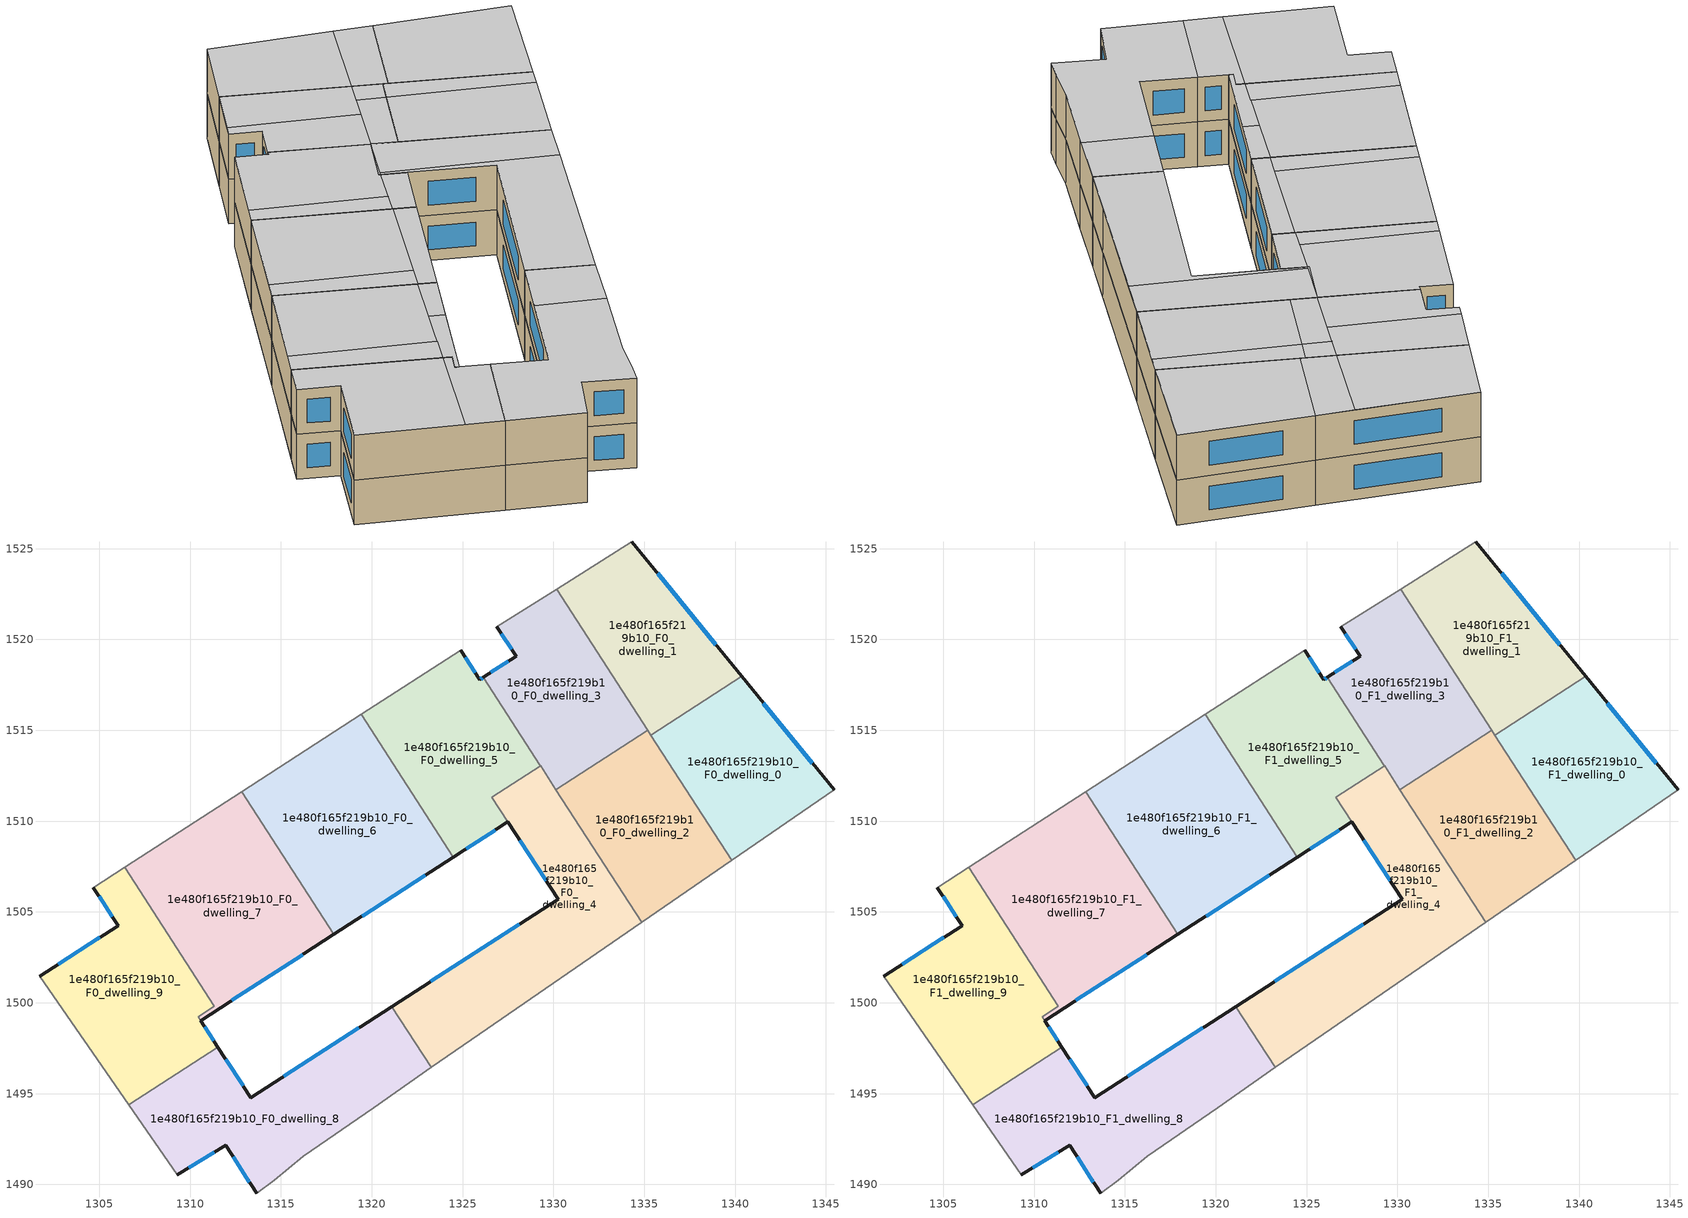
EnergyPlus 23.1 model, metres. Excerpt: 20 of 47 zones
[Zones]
1e480f165f219b10_F0_dwelling_0
 floor ground (EU_floor_Construction): 1340.37,1517.97 1345.45,1511.74 1339.82,1507.85 1335.37,1514.74 z0
 wall outside (EU_wall_Construction): 1345.45,1511.74 1340.37,1517.97 z0:3
 wall to 1e480f165f219b10_F0_dwelling_1 (EU_wall_Construction): 1340.37,1517.97 1335.37,1514.74 z0:3
 wall adiabatic (EU_wall_Construction): 1339.82,1507.85 1345.45,1511.74 z0:3
 wall to 1e480f165f219b10_F0_dwelling_2 (EU_wall_Construction): 1335.37,1514.74 1339.82,1507.85 z0:3
 window (EU_Window_Construction): 1344.25,1513.2 1341.56,1516.5 z0.7:2.3
1e480f165f219b10_F0_dwelling_1
 floor ground (EU_floor_Construction): 1334.32,1525.39 1340.37,1517.97 1335.37,1514.74 1330.18,1522.77 z0
 wall outside (EU_wall_Construction): 1340.37,1517.97 1334.32,1525.39 z0:3
 wall adiabatic (EU_wall_Construction): 1334.32,1525.39 1330.18,1522.77 z0:3
 wall to 1e480f165f219b10_F0_dwelling_3 (EU_wall_Construction): 1330.18,1522.77 1335.2,1515 z0:3
 wall to 1e480f165f219b10_F0_dwelling_2 (EU_wall_Construction): 1335.2,1515 1335.37,1514.73 z0:3
 window (EU_Window_Construction): 1338.95,1519.71 1335.74,1523.65 z0.7:2.3
1e480f165f219b10_F0_dwelling_2
 floor ground (EU_floor_Construction): 1335.2,1515 1339.82,1507.85 1334.85,1504.43 1330.14,1511.73 z0
 wall to 1e480f165f219b10_F0_dwelling_3 (EU_wall_Construction): 1335.2,1515 1330.14,1511.73 z0:3
 wall adiabatic (EU_wall_Construction): 1334.85,1504.43 1339.82,1507.85 z0:3
 wall to 1e480f165f219b10_F0_dwelling_4 (EU_wall_Construction): 1330.14,1511.73 1334.85,1504.43 z0:3
1e480f165f219b10_F0_dwelling_3
 floor ground (EU_floor_Construction): 1330.18,1522.77 1335.2,1515 1330.14,1511.73 1326.14,1517.92 1327.94,1519.09 1326.89,1520.69 z0
 wall outside (EU_wall_Construction): 1326.89,1520.69 1327.94,1519.09 1326.14,1517.92 z0:3
 wall adiabatic (EU_wall_Construction): 1330.18,1522.77 1326.89,1520.69 z0:3
 wall to 1e480f165f219b10_F0_dwelling_5 (EU_wall_Construction): 1326.14,1517.92 1329.29,1513.04 z0:3
 wall to 1e480f165f219b10_F0_dwelling_4 (EU_wall_Construction): 1329.29,1513.04 1330.14,1511.73 z0:3
 window (EU_Window_Construction): 1327.52,1518.81 1326.56,1518.19 / 1327.14,1520.32 1327.7,1519.46 z0.7:2.3
1e480f165f219b10_F0_dwelling_4
 floor ground (EU_floor_Construction): 1329.29,1513.04 1334.85,1504.43 1325.91,1498.27 1323.28,1496.44 1321.11,1499.8 1330.26,1505.71 1326.61,1511.31 z0
 wall outside (EU_wall_Construction): 1327.5,1509.96 1330.26,1505.71 1321.11,1499.8 z0:3
 wall adiabatic (EU_wall_Construction): 1323.28,1496.44 1325.91,1498.27 1334.85,1504.43 z0:3
 wall to 1e480f165f219b10_F0_dwelling_8 (EU_wall_Construction): 1321.11,1499.8 1323.28,1496.44 z0:3
 wall to 1e480f165f219b10_F0_dwelling_5 (EU_wall_Construction): 1329.29,1513.04 1326.61,1511.31 1327.5,1509.96 z0:3
 window (EU_Window_Construction): 1328.11,1504.32 1323.26,1501.19 / 1328.15,1508.96 1329.61,1506.71 z0.7:2.3
1e480f165f219b10_F0_dwelling_5
 floor ground (EU_floor_Construction): 1326.14,1517.92 1329.29,1513.04 1326.61,1511.31 1327.5,1509.96 1324.49,1508.02 1319.42,1515.87 1324.89,1519.41 1325.94,1517.79 z0
 wall outside (EU_wall_Construction): 1324.49,1508.02 1327.5,1509.96 / 1326.14,1517.92 1325.94,1517.79 1324.89,1519.41 z0:3
 wall to 1e480f165f219b10_F0_dwelling_6 (EU_wall_Construction): 1319.42,1515.87 1324.49,1508.02 z0:3
 wall adiabatic (EU_wall_Construction): 1324.89,1519.41 1319.42,1515.87 z0:3
 window (EU_Window_Construction): 1325.2,1508.47 1326.79,1509.5 / 1325.7,1518.17 1325.14,1519.03 / 1326.09,1517.89 1325.99,1517.82 z0.7:2.3
1e480f165f219b10_F0_dwelling_6
 floor ground (EU_floor_Construction): 1319.42,1515.87 1324.49,1508.02 1317.92,1503.77 1312.85,1511.63 z0
 wall outside (EU_wall_Construction): 1317.92,1503.77 1324.49,1508.02 z0:3
 wall adiabatic (EU_wall_Construction): 1319.42,1515.87 1312.85,1511.63 z0:3
 wall to 1e480f165f219b10_F0_dwelling_7 (EU_wall_Construction): 1312.85,1511.63 1317.92,1503.77 z0:3
 window (EU_Window_Construction): 1319.47,1504.77 1322.95,1507.02 z0.7:2.3
1e480f165f219b10_F0_dwelling_7
 floor ground (EU_floor_Construction): 1312.85,1511.63 1317.92,1503.77 1310.58,1499.03 1310.44,1499.24 1311.33,1499.82 1306.4,1507.46 z0
 wall outside (EU_wall_Construction): 1310.58,1499.03 1317.92,1503.77 z0:3
 wall adiabatic (EU_wall_Construction): 1312.85,1511.63 1306.4,1507.46 z0:3
 wall to 1e480f165f219b10_F0_dwelling_9 (EU_wall_Construction): 1306.95,1506.61 1311.33,1499.82 1310.44,1499.24 / 1310.44,1499.23 1310.58,1499.03 / 1306.4,1507.46 1306.94,1506.61 z0:3
 window (EU_Window_Construction): 1312.3,1500.14 1316.2,1502.66 z0.7:2.3
1e480f165f219b10_F0_dwelling_8
 floor ground (EU_floor_Construction): 1321.11,1499.8 1323.28,1496.44 1320.1,1494.23 1316.22,1491.56 1314.65,1490.24 1313.66,1489.51 1311.97,1492.15 1309.28,1490.54 1306.62,1494.39 1311.53,1497.56 1313.34,1494.78 z0
 wall outside (EU_wall_Construction): 1309.28,1490.54 1311.97,1492.15 1313.66,1489.51 / 1321.11,1499.8 1313.34,1494.78 1311.53,1497.56 z0:3
 wall adiabatic (EU_wall_Construction): 1313.66,1489.51 1314.65,1490.24 1316.22,1491.56 1320.1,1494.23 1323.28,1496.44 / 1306.62,1494.39 1309.28,1490.54 z0:3
 wall to 1e480f165f219b10_F0_dwelling_9 (EU_wall_Construction): 1311.53,1497.56 1306.62,1494.39 z0:3
 window (EU_Window_Construction): 1312.37,1491.53 1313.27,1490.13 / 1309.91,1490.92 1311.34,1491.77 / 1312.92,1495.43 1311.96,1496.9 / 1319.29,1498.62 1315.17,1495.96 z0.7:2.3
1e480f165f219b10_F0_dwelling_9
 floor ground (EU_floor_Construction): 1306.94,1506.61 1311.33,1499.82 1310.44,1499.23 1310.58,1499.02 1311.53,1497.56 1306.62,1494.39 1301.74,1501.46 1306.04,1504.25 1304.67,1506.34 1306.4,1507.46 z0
 wall outside (EU_wall_Construction): 1304.67,1506.34 1306.04,1504.25 1301.74,1501.46 / 1311.53,1497.56 1310.58,1499.02 z0:3
 wall adiabatic (EU_wall_Construction): 1301.74,1501.46 1306.62,1494.39 / 1306.4,1507.46 1304.67,1506.34 z0:3
 window (EU_Window_Construction): 1305.03,1503.6 1302.75,1502.12 / 1304.99,1505.85 1305.72,1504.75 / 1311.31,1497.9 1310.8,1498.68 z0.7:2.3
1e480f165f219b10_F1_dwelling_0
 floor to 1e480f165f219b10_F0_dwelling_0 (EU_floor_Construction): 1340.37,1517.97 1345.45,1511.74 1339.82,1507.85 1335.37,1514.74 z3
 wall outside (EU_wall_Construction): 1345.45,1511.74 1340.37,1517.97 z3:6
 wall to 1e480f165f219b10_F1_dwelling_1 (EU_wall_Construction): 1340.37,1517.97 1335.37,1514.74 z3:6
 wall adiabatic (EU_wall_Construction): 1339.82,1507.85 1345.45,1511.74 z3:6
 wall to 1e480f165f219b10_F1_dwelling_2 (EU_wall_Construction): 1335.37,1514.74 1339.82,1507.85 z3:6
 window (EU_Window_Construction): 1344.25,1513.2 1341.56,1516.5 z3.7:5.3
 ceiling adiabatic (EU_roof_Construction): 1345.45,1511.74 1340.37,1517.97 1335.37,1514.74 1339.82,1507.85 z6
1e480f165f219b10_F1_dwelling_1
 floor to 1e480f165f219b10_F0_dwelling_1 (EU_floor_Construction): 1334.32,1525.39 1340.37,1517.97 1335.37,1514.74 1330.18,1522.77 z3
 wall outside (EU_wall_Construction): 1340.37,1517.97 1334.32,1525.39 z3:6
 wall adiabatic (EU_wall_Construction): 1334.32,1525.39 1330.18,1522.77 z3:6
 wall to 1e480f165f219b10_F1_dwelling_3 (EU_wall_Construction): 1330.18,1522.77 1335.2,1515 z3:6
 wall to 1e480f165f219b10_F1_dwelling_2 (EU_wall_Construction): 1335.2,1515 1335.37,1514.73 z3:6
 window (EU_Window_Construction): 1338.95,1519.71 1335.74,1523.65 z3.7:5.3
 ceiling adiabatic (EU_roof_Construction): 1338.91,1519.76 1334.32,1525.39 1330.18,1522.77 1334.24,1516.49 z6; 1340.37,1517.97 1338.91,1519.76 1334.24,1516.49 1335.37,1514.74 z6
1e480f165f219b10_F1_dwelling_2
 floor to 1e480f165f219b10_F0_dwelling_2 (EU_floor_Construction): 1335.2,1515 1339.82,1507.85 1334.85,1504.43 1330.14,1511.73 z3
 wall to 1e480f165f219b10_F1_dwelling_3 (EU_wall_Construction): 1335.2,1515 1330.14,1511.73 z3:6
 wall adiabatic (EU_wall_Construction): 1334.85,1504.43 1339.82,1507.85 z3:6
 wall to 1e480f165f219b10_F1_dwelling_4 (EU_wall_Construction): 1330.14,1511.73 1334.85,1504.43 z3:6
 ceiling to 1e480f165f219b10_F2_dwelling_2 (EU_floor_Construction): 1338.92,1507.24 1334.02,1514.24 1330.14,1511.73 1334.85,1504.43 z6
 ceiling adiabatic (EU_roof_Construction): 1338.92,1507.24 1334.02,1514.24 1330.14,1511.73 1334.85,1504.43 z6; 1339.82,1507.85 1335.2,1515 1334.02,1514.24 1338.92,1507.24 z6
1e480f165f219b10_F1_dwelling_3
 floor to 1e480f165f219b10_F0_dwelling_3 (EU_floor_Construction): 1330.18,1522.77 1335.2,1515 1330.14,1511.73 1326.14,1517.92 1327.94,1519.09 1326.89,1520.69 z3
 wall outside (EU_wall_Construction): 1326.89,1520.69 1327.94,1519.09 1326.14,1517.92 z3:6
 wall adiabatic (EU_wall_Construction): 1330.18,1522.77 1326.89,1520.69 z3:6
 wall to 1e480f165f219b10_F1_dwelling_5 (EU_wall_Construction): 1326.14,1517.92 1329.29,1513.04 z3:6
 wall to 1e480f165f219b10_F1_dwelling_4 (EU_wall_Construction): 1329.29,1513.04 1330.14,1511.73 z3:6
 window (EU_Window_Construction): 1327.52,1518.81 1326.56,1518.19 / 1327.14,1520.32 1327.7,1519.46 z3.7:5.3
 ceiling to 1e480f165f219b10_F2_dwelling_7 (EU_floor_Construction): 1331.84,1514.81 1327.47,1521.06 1326.89,1520.69 1327.94,1519.09 1326.14,1517.92 1329.3,1513.03 z6
 ceiling to 1e480f165f219b10_F2_dwelling_8 (EU_floor_Construction): 1334.24,1516.49 1330.18,1522.77 1327.47,1521.06 1331.84,1514.81 z6
 ceiling to 1e480f165f219b10_F2_dwelling_2 (EU_floor_Construction): 1334.02,1514.24 1333.04,1515.65 1329.3,1513.03 1330.14,1511.73 z6
 ceiling to 1e480f165f219b10_F2_dwelling_3 (EU_floor_Construction): 1335.2,1515 1334.24,1516.49 1333.04,1515.65 1334.02,1514.24 z6
1e480f165f219b10_F1_dwelling_4
 floor to 1e480f165f219b10_F0_dwelling_4 (EU_floor_Construction): 1329.29,1513.04 1334.85,1504.43 1325.91,1498.27 1323.28,1496.44 1321.11,1499.8 1330.26,1505.71 1326.61,1511.31 z3
 wall outside (EU_wall_Construction): 1327.5,1509.96 1330.26,1505.71 1321.11,1499.8 z3:6
 wall adiabatic (EU_wall_Construction): 1323.28,1496.44 1325.91,1498.27 1334.85,1504.43 z3:6
 wall to 1e480f165f219b10_F1_dwelling_8 (EU_wall_Construction): 1321.11,1499.8 1323.28,1496.44 z3:6
 wall to 1e480f165f219b10_F1_dwelling_5 (EU_wall_Construction): 1329.29,1513.04 1326.61,1511.31 1327.5,1509.96 z3:6
 window (EU_Window_Construction): 1328.11,1504.32 1323.26,1501.19 / 1328.15,1508.96 1329.61,1506.71 z3.7:5.3
 ceiling to 1e480f165f219b10_F2_dwelling_1 (EU_floor_Construction): 1332.67,1502.93 1326.82,1511.3 1326.69,1511.21 1330.26,1505.71 1321.11,1499.8 1323.28,1496.44 1325.91,1498.27 z6
 ceiling to 1e480f165f219b10_F2_dwelling_2 (EU_floor_Construction): 1334.85,1504.43 1329.3,1513.03 1326.82,1511.3 1332.67,1502.93 z6
 ceiling adiabatic (EU_roof_Construction): 1329.3,1513.03 1326.61,1511.31 1326.69,1511.21 z6
1e480f165f219b10_F1_dwelling_5
 floor to 1e480f165f219b10_F0_dwelling_5 (EU_floor_Construction): 1326.14,1517.92 1329.29,1513.04 1326.61,1511.31 1327.5,1509.96 1324.49,1508.02 1319.42,1515.87 1324.89,1519.41 1325.94,1517.79 z3
 wall outside (EU_wall_Construction): 1324.49,1508.02 1327.5,1509.96 / 1326.14,1517.92 1325.94,1517.79 1324.89,1519.41 z3:6
 wall to 1e480f165f219b10_F1_dwelling_6 (EU_wall_Construction): 1319.42,1515.87 1324.49,1508.02 z3:6
 wall adiabatic (EU_wall_Construction): 1324.89,1519.41 1319.42,1515.87 z3:6
 window (EU_Window_Construction): 1325.2,1508.47 1326.79,1509.5 / 1325.7,1518.17 1325.14,1519.03 / 1326.09,1517.89 1325.99,1517.82 z3.7:5.3
 ceiling to 1e480f165f219b10_F2_dwelling_1 (EU_floor_Construction): 1327.5,1509.96 1326.69,1511.21 1323.76,1509.16 1324.49,1508.02 z6
 ceiling to 1e480f165f219b10_F2_dwelling_7 (EU_floor_Construction): 1326.69,1511.21 1326.61,1511.31 1329.29,1513.04 1326.14,1517.92 1325.94,1517.79 1324.89,1519.41 1320.27,1516.42 1324.82,1509.9 z6
 ceiling to 1e480f165f219b10_F2_dwelling_6 (EU_floor_Construction): 1324.82,1509.9 1320.27,1516.42 1319.42,1515.87 1323.76,1509.16 z6
1e480f165f219b10_F1_dwelling_6
 floor to 1e480f165f219b10_F0_dwelling_6 (EU_floor_Construction): 1319.42,1515.87 1324.49,1508.02 1317.92,1503.77 1312.85,1511.63 z3
 wall outside (EU_wall_Construction): 1317.92,1503.77 1324.49,1508.02 z3:6
 wall adiabatic (EU_wall_Construction): 1319.42,1515.87 1312.85,1511.63 z3:6
 wall to 1e480f165f219b10_F1_dwelling_7 (EU_wall_Construction): 1312.85,1511.63 1317.92,1503.77 z3:6
 window (EU_Window_Construction): 1319.47,1504.77 1322.95,1507.02 z3.7:5.3
 ceiling to 1e480f165f219b10_F2_dwelling_6 (EU_floor_Construction): 1323.76,1509.16 1319.42,1515.87 1313.81,1512.25 1318.53,1505.5 z6
 ceiling to 1e480f165f219b10_F2_dwelling_5 (EU_floor_Construction): 1318.53,1505.5 1313.81,1512.25 1312.85,1511.63 1317.34,1504.67 z6
 ceiling to 1e480f165f219b10_F2_dwelling_1 (EU_floor_Construction): 1324.49,1508.02 1323.76,1509.16 1317.34,1504.67 1317.92,1503.77 z6
1e480f165f219b10_F1_dwelling_7
 floor to 1e480f165f219b10_F0_dwelling_7 (EU_floor_Construction): 1312.85,1511.63 1317.92,1503.77 1310.58,1499.03 1310.44,1499.24 1311.33,1499.82 1306.4,1507.46 z3
 wall outside (EU_wall_Construction): 1310.58,1499.03 1317.92,1503.77 z3:6
 wall adiabatic (EU_wall_Construction): 1312.85,1511.63 1306.4,1507.46 z3:6
 wall to 1e480f165f219b10_F1_dwelling_9 (EU_wall_Construction): 1306.95,1506.61 1311.33,1499.82 1310.44,1499.24 / 1310.44,1499.23 1310.58,1499.03 / 1306.4,1507.46 1306.94,1506.61 z3:6
 window (EU_Window_Construction): 1312.3,1500.14 1316.2,1502.66 z3.7:5.3
 ceiling to 1e480f165f219b10_F2_dwelling_4 (EU_floor_Construction): 1312.45,1501.25 1307.57,1508.22 1306.4,1507.46 1311.04,1500.26 z6
 ceiling to 1e480f165f219b10_F2_dwelling_0 (EU_floor_Construction): 1315.12,1501.96 1314.58,1502.74 1311.04,1500.26 1311.33,1499.82 1310.44,1499.23 1310.58,1499.03 z6
 ceiling to 1e480f165f219b10_F2_dwelling_1 (EU_floor_Construction): 1317.92,1503.77 1317.34,1504.67 1314.58,1502.74 1315.12,1501.96 z6
 ceiling adiabatic (EU_roof_Construction): 1317.34,1504.67 1312.85,1511.63 1307.57,1508.22 1312.45,1501.25 z6
1e480f165f219b10_F1_dwelling_8
 floor to 1e480f165f219b10_F0_dwelling_8 (EU_floor_Construction): 1321.11,1499.8 1323.28,1496.44 1320.1,1494.23 1316.22,1491.56 1314.65,1490.24 1313.66,1489.51 1311.97,1492.15 1309.28,1490.54 1306.62,1494.39 1311.53,1497.56 1313.34,1494.78 z3
 wall outside (EU_wall_Construction): 1309.28,1490.54 1311.97,1492.15 1313.66,1489.51 / 1321.11,1499.8 1313.34,1494.78 1311.53,1497.56 z3:6
 wall adiabatic (EU_wall_Construction): 1313.66,1489.51 1314.65,1490.24 1316.22,1491.56 1320.1,1494.23 1323.28,1496.44 / 1306.62,1494.39 1309.28,1490.54 z3:6
 wall to 1e480f165f219b10_F1_dwelling_9 (EU_wall_Construction): 1311.53,1497.56 1306.62,1494.39 z3:6
 window (EU_Window_Construction): 1312.37,1491.53 1313.27,1490.13 / 1309.91,1490.92 1311.34,1491.77 / 1312.92,1495.43 1311.96,1496.9 / 1319.29,1498.62 1315.17,1495.96 z3.7:5.3
 ceiling to 1e480f165f219b10_F2_dwelling_0 (EU_floor_Construction): 1316.22,1491.56 1320.1,1494.23 1320.39,1494.43 1318.03,1497.8 1313.34,1494.78 1311.53,1497.56 1306.62,1494.39 1309.28,1490.54 1311.97,1492.15 1313.66,1489.51 1314.65,1490.24 z6
 ceiling to 1e480f165f219b10_F2_dwelling_1 (EU_floor_Construction): 1323.28,1496.44 1321.11,1499.8 1318.03,1497.8 1320.39,1494.43 z6
1e480f165f219b10_F1_dwelling_9
 floor to 1e480f165f219b10_F0_dwelling_9 (EU_floor_Construction): 1306.94,1506.61 1311.33,1499.82 1310.44,1499.23 1310.58,1499.02 1311.53,1497.56 1306.62,1494.39 1301.74,1501.46 1306.04,1504.25 1304.67,1506.34 1306.4,1507.46 z3
 wall outside (EU_wall_Construction): 1304.67,1506.34 1306.04,1504.25 1301.74,1501.46 / 1311.53,1497.56 1310.58,1499.02 z3:6
 wall adiabatic (EU_wall_Construction): 1301.74,1501.46 1306.62,1494.39 / 1306.4,1507.46 1304.67,1506.34 z3:6
 window (EU_Window_Construction): 1305.03,1503.6 1302.75,1502.12 / 1304.99,1505.85 1305.72,1504.75 / 1311.31,1497.9 1310.8,1498.68 z3.7:5.3
 ceiling to 1e480f165f219b10_F2_dwelling_4 (EU_floor_Construction): 1311.04,1500.26 1306.94,1506.61 1306.4,1507.46 1304.67,1506.34 1306.04,1504.25 1301.74,1501.46 1305.33,1496.27 z6
 ceiling to 1e480f165f219b10_F2_dwelling_0 (EU_floor_Construction): 1311.53,1497.56 1310.58,1499.02 1310.44,1499.23 1311.33,1499.82 1311.04,1500.26 1305.33,1496.27 1306.62,1494.39 z6
[Building]
EU S2 Campaign: North Axis=0; Terrain=City; Solar Distribution=FullExterior
[Site:Location]
Budapest.Ferenc.Liszt.Intl.AP: Latitude=47.437; Longitude=19.256; Time Zone=1; Elevation=185
[SizingPeriod:WeatherFileDays]
AnnualSizingPeriod: Begin Month=1; Begin Day of Month=1; End Month=12; End Day of Month=31; Day of Week for Start Day=Monday; Use Weather File Daylight Saving Period=No; Use Weather File Rain and Snow Indicators=No
[MATERIAL]
EU_InternalMass_Material: Roughness=MediumRough; Thickness=0.1; Conductivity=1; Density=1800; Specific Heat=900; Thermal Absorptance=0.9; Solar Absorptance=0.7; Visible Absorptance=0.7
[MATERIAL:NOMASS] Roughness=MediumRough; Thermal Absorptance=0.9; Solar Absorptance=0.7; Visible Absorptance=0.7
Name | Thermal Resistance
EU_wall_NoMass | 0.832559
EU_roof_NoMass | 1.39638
EU_floor_NoMass | 0.872794
[WINDOWMATERIAL:SIMPLEGLAZINGSYSTEM]
EU_Window_SimpleGlazing: UFactor=2.79869; Solar Heat Gain Coefficient=0.75; Visible Transmittance=0.75
[CONSTRUCTION]
EU_wall_Construction: EU_wall_NoMass
EU_roof_Construction: EU_roof_NoMass
EU_floor_Construction: EU_floor_NoMass
EU_Window_Construction: EU_Window_SimpleGlazing
EU_InternalMass_Construction: EU_InternalMass_Material
[ZONE] Type=1; Multiplier=1; Ceiling Height=autocalculate; Floor Area=autocalculate; Part of Total Floor Area=Yes
Name | Volume
1e480f165f219b10_F0_dwelling_0; 1e480f165f219b10_F1_dwelling_0 | 155.356
1e480f165f219b10_F0_dwelling_1; 1e480f165f219b10_F1_dwelling_1 | 155.348
1e480f165f219b10_F0_dwelling_2; 1e480f165f219b10_F1_dwelling_2 | 155.362
1e480f165f219b10_F0_dwelling_3; 1e480f165f219b10_F1_dwelling_3 | 155.359
1e480f165f219b10_F0_dwelling_4; 1e480f165f219b10_F1_dwelling_4 | 222.884
1e480f165f219b10_F0_dwelling_5; 1e480f165f219b10_F1_dwelling_5 | 172.733
1e480f165f219b10_F0_dwelling_6; 1e480f165f219b10_F1_dwelling_6 | 219.512
1e480f165f219b10_F0_dwelling_7; 1e480f165f219b10_F1_dwelling_7 | 216.298
1e480f165f219b10_F0_dwelling_8; 1e480f165f219b10_F1_dwelling_8 | 220.937
1e480f165f219b10_F0_dwelling_9; 1e480f165f219b10_F1_dwelling_9 | 190.421
[INTERNALMASS] Construction=EU_InternalMass_Construction
Name | Zone or ZoneList | Surface Area
1e480f165f219b10_F0_dwelling_0_EU_InternalMass | 1e480f165f219b10_F0_dwelling_0 | 51.7854
1e480f165f219b10_F0_dwelling_1_EU_InternalMass | 1e480f165f219b10_F0_dwelling_1 | 51.7827
1e480f165f219b10_F0_dwelling_2_EU_InternalMass | 1e480f165f219b10_F0_dwelling_2 | 51.7874
1e480f165f219b10_F0_dwelling_3_EU_InternalMass | 1e480f165f219b10_F0_dwelling_3 | 51.7864
1e480f165f219b10_F0_dwelling_4_EU_InternalMass | 1e480f165f219b10_F0_dwelling_4 | 74.3074
1e480f165f219b10_F0_dwelling_5_EU_InternalMass | 1e480f165f219b10_F0_dwelling_5 | 57.5782
1e480f165f219b10_F0_dwelling_6_EU_InternalMass | 1e480f165f219b10_F0_dwelling_6 | 73.1705
1e480f165f219b10_F0_dwelling_7_EU_InternalMass | 1e480f165f219b10_F0_dwelling_7 | 72.1173
1e480f165f219b10_F0_dwelling_8_EU_InternalMass | 1e480f165f219b10_F0_dwelling_8 | 73.6496
1e480f165f219b10_F0_dwelling_9_EU_InternalMass | 1e480f165f219b10_F0_dwelling_9 | 63.4799
1e480f165f219b10_F1_dwelling_0_EU_InternalMass | 1e480f165f219b10_F1_dwelling_0 | 51.7854
1e480f165f219b10_F1_dwelling_1_EU_InternalMass | 1e480f165f219b10_F1_dwelling_1 | 51.7827
1e480f165f219b10_F1_dwelling_2_EU_InternalMass | 1e480f165f219b10_F1_dwelling_2 | 51.7874
1e480f165f219b10_F1_dwelling_3_EU_InternalMass | 1e480f165f219b10_F1_dwelling_3 | 51.7864
1e480f165f219b10_F1_dwelling_4_EU_InternalMass | 1e480f165f219b10_F1_dwelling_4 | 74.3074
1e480f165f219b10_F1_dwelling_5_EU_InternalMass | 1e480f165f219b10_F1_dwelling_5 | 57.5782
1e480f165f219b10_F1_dwelling_6_EU_InternalMass | 1e480f165f219b10_F1_dwelling_6 | 73.1705
1e480f165f219b10_F1_dwelling_7_EU_InternalMass | 1e480f165f219b10_F1_dwelling_7 | 72.1173
1e480f165f219b10_F1_dwelling_8_EU_InternalMass | 1e480f165f219b10_F1_dwelling_8 | 73.6496
1e480f165f219b10_F1_dwelling_9_EU_InternalMass | 1e480f165f219b10_F1_dwelling_9 | 63.4799
[OTHEREQUIPMENT] Fuel Type=Electricity; Design Level Calculation Method=Watts/Area; Power per Zone Floor Area=1; Fraction Latent=0; Fraction Radiant=0; Fraction Lost=0; Carbon Dioxide Generation Rate=0; EndUse Subcategory=EU_Step8_InternalGains
Name | Zone or ZoneList or Space or SpaceList | Schedule
EU_Step8_InternalGain_1e480f165f219b10_F0_dwelling_0_f000 | 1e480f165f219b10_F0_dwelling_0 | EU_Step8_GainSchedule_1e480f165f219b10_F0_dwelling_0_f000
EU_Step8_InternalGain_1e480f165f219b10_F0_dwelling_1_f000 | 1e480f165f219b10_F0_dwelling_1 | EU_Step8_GainSchedule_1e480f165f219b10_F0_dwelling_1_f000
EU_Step8_InternalGain_1e480f165f219b10_F0_dwelling_2_f000 | 1e480f165f219b10_F0_dwelling_2 | EU_Step8_GainSchedule_1e480f165f219b10_F0_dwelling_2_f000
EU_Step8_InternalGain_1e480f165f219b10_F0_dwelling_3_f000 | 1e480f165f219b10_F0_dwelling_3 | EU_Step8_GainSchedule_1e480f165f219b10_F0_dwelling_3_f000
EU_Step8_InternalGain_1e480f165f219b10_F0_dwelling_4_f000 | 1e480f165f219b10_F0_dwelling_4 | EU_Step8_GainSchedule_1e480f165f219b10_F0_dwelling_4_f000
EU_Step8_InternalGain_1e480f165f219b10_F0_dwelling_5_f000 | 1e480f165f219b10_F0_dwelling_5 | EU_Step8_GainSchedule_1e480f165f219b10_F0_dwelling_5_f000
EU_Step8_InternalGain_1e480f165f219b10_F0_dwelling_6_f000 | 1e480f165f219b10_F0_dwelling_6 | EU_Step8_GainSchedule_1e480f165f219b10_F0_dwelling_6_f000
EU_Step8_InternalGain_1e480f165f219b10_F0_dwelling_7_f000 | 1e480f165f219b10_F0_dwelling_7 | EU_Step8_GainSchedule_1e480f165f219b10_F0_dwelling_7_f000
EU_Step8_InternalGain_1e480f165f219b10_F0_dwelling_8_f000 | 1e480f165f219b10_F0_dwelling_8 | EU_Step8_GainSchedule_1e480f165f219b10_F0_dwelling_8_f000
EU_Step8_InternalGain_1e480f165f219b10_F0_dwelling_9_f000 | 1e480f165f219b10_F0_dwelling_9 | EU_Step8_GainSchedule_1e480f165f219b10_F0_dwelling_9_f000
EU_Step8_InternalGain_1e480f165f219b10_F1_dwelling_0_f000 | 1e480f165f219b10_F1_dwelling_0 | EU_Step8_GainSchedule_1e480f165f219b10_F1_dwelling_0_f000
EU_Step8_InternalGain_1e480f165f219b10_F1_dwelling_1_f000 | 1e480f165f219b10_F1_dwelling_1 | EU_Step8_GainSchedule_1e480f165f219b10_F1_dwelling_1_f000
EU_Step8_InternalGain_1e480f165f219b10_F1_dwelling_2_f000 | 1e480f165f219b10_F1_dwelling_2 | EU_Step8_GainSchedule_1e480f165f219b10_F1_dwelling_2_f000
EU_Step8_InternalGain_1e480f165f219b10_F1_dwelling_3_f000 | 1e480f165f219b10_F1_dwelling_3 | EU_Step8_GainSchedule_1e480f165f219b10_F1_dwelling_3_f000
EU_Step8_InternalGain_1e480f165f219b10_F1_dwelling_4_f000 | 1e480f165f219b10_F1_dwelling_4 | EU_Step8_GainSchedule_1e480f165f219b10_F1_dwelling_4_f000
EU_Step8_InternalGain_1e480f165f219b10_F1_dwelling_5_f000 | 1e480f165f219b10_F1_dwelling_5 | EU_Step8_GainSchedule_1e480f165f219b10_F1_dwelling_5_f000
EU_Step8_InternalGain_1e480f165f219b10_F1_dwelling_6_f000 | 1e480f165f219b10_F1_dwelling_6 | EU_Step8_GainSchedule_1e480f165f219b10_F1_dwelling_6_f000
EU_Step8_InternalGain_1e480f165f219b10_F1_dwelling_7_f000 | 1e480f165f219b10_F1_dwelling_7 | EU_Step8_GainSchedule_1e480f165f219b10_F1_dwelling_7_f000
EU_Step8_InternalGain_1e480f165f219b10_F1_dwelling_8_f000 | 1e480f165f219b10_F1_dwelling_8 | EU_Step8_GainSchedule_1e480f165f219b10_F1_dwelling_8_f000
EU_Step8_InternalGain_1e480f165f219b10_F1_dwelling_9_f000 | 1e480f165f219b10_F1_dwelling_9 | EU_Step8_GainSchedule_1e480f165f219b10_F1_dwelling_9_f000
[ZONEVENTILATION:DESIGNFLOWRATE] Schedule=EU_AlwaysOn; Design Flow Rate Calculation Method=AirChanges/Hour; Air Changes per Hour=0.475469; Ventilation Type=Natural; Fan Pressure Rise=0; Fan Total Efficiency=1; Constant Term Coefficient=1; Temperature Term Coefficient=0; Velocity Term Coefficient=0; Velocity Squared Term Coefficient=0; Minimum Indoor Temperature=-100; Maximum Indoor Temperature=100; Delta Temperature=-100; Minimum Outdoor Temperature=-100; Maximum Outdoor Temperature=100; Maximum Wind Speed=40
Name | Zone or ZoneList or Space or SpaceList
EU_ConstantAir_1e480f165f219b10_F0_dwelling_0 | 1e480f165f219b10_F0_dwelling_0
EU_ConstantAir_1e480f165f219b10_F0_dwelling_1 | 1e480f165f219b10_F0_dwelling_1
EU_ConstantAir_1e480f165f219b10_F0_dwelling_2 | 1e480f165f219b10_F0_dwelling_2
EU_ConstantAir_1e480f165f219b10_F0_dwelling_3 | 1e480f165f219b10_F0_dwelling_3
EU_ConstantAir_1e480f165f219b10_F0_dwelling_4 | 1e480f165f219b10_F0_dwelling_4
EU_ConstantAir_1e480f165f219b10_F0_dwelling_5 | 1e480f165f219b10_F0_dwelling_5
EU_ConstantAir_1e480f165f219b10_F0_dwelling_6 | 1e480f165f219b10_F0_dwelling_6
EU_ConstantAir_1e480f165f219b10_F0_dwelling_7 | 1e480f165f219b10_F0_dwelling_7
EU_ConstantAir_1e480f165f219b10_F0_dwelling_8 | 1e480f165f219b10_F0_dwelling_8
EU_ConstantAir_1e480f165f219b10_F0_dwelling_9 | 1e480f165f219b10_F0_dwelling_9
EU_ConstantAir_1e480f165f219b10_F1_dwelling_0 | 1e480f165f219b10_F1_dwelling_0
EU_ConstantAir_1e480f165f219b10_F1_dwelling_1 | 1e480f165f219b10_F1_dwelling_1
EU_ConstantAir_1e480f165f219b10_F1_dwelling_2 | 1e480f165f219b10_F1_dwelling_2
EU_ConstantAir_1e480f165f219b10_F1_dwelling_3 | 1e480f165f219b10_F1_dwelling_3
EU_ConstantAir_1e480f165f219b10_F1_dwelling_4 | 1e480f165f219b10_F1_dwelling_4
EU_ConstantAir_1e480f165f219b10_F1_dwelling_5 | 1e480f165f219b10_F1_dwelling_5
EU_ConstantAir_1e480f165f219b10_F1_dwelling_6 | 1e480f165f219b10_F1_dwelling_6
EU_ConstantAir_1e480f165f219b10_F1_dwelling_7 | 1e480f165f219b10_F1_dwelling_7
EU_ConstantAir_1e480f165f219b10_F1_dwelling_8 | 1e480f165f219b10_F1_dwelling_8
EU_ConstantAir_1e480f165f219b10_F1_dwelling_9 | 1e480f165f219b10_F1_dwelling_9
[HVACTEMPLATE:THERMOSTAT] Constant Heating Setpoint=20; Constant Cooling Setpoint=50
EU_HeatOnly_1e480f165f219b10_F0_dwelling_0; EU_HeatOnly_1e480f165f219b10_F0_dwelling_1; EU_HeatOnly_1e480f165f219b10_F0_dwelling_2; EU_HeatOnly_1e480f165f219b10_F0_dwelling_3; EU_HeatOnly_1e480f165f219b10_F0_dwelling_4; EU_HeatOnly_1e480f165f219b10_F0_dwelling_5; EU_HeatOnly_1e480f165f219b10_F0_dwelling_6; EU_HeatOnly_1e480f165f219b10_F0_dwelling_7; EU_HeatOnly_1e480f165f219b10_F0_dwelling_8; EU_HeatOnly_1e480f165f219b10_F0_dwelling_9; EU_HeatOnly_1e480f165f219b10_F1_dwelling_0; EU_HeatOnly_1e480f165f219b10_F1_dwelling_1; EU_HeatOnly_1e480f165f219b10_F1_dwelling_2; EU_HeatOnly_1e480f165f219b10_F1_dwelling_3; EU_HeatOnly_1e480f165f219b10_F1_dwelling_4; EU_HeatOnly_1e480f165f219b10_F1_dwelling_5; EU_HeatOnly_1e480f165f219b10_F1_dwelling_6; EU_HeatOnly_1e480f165f219b10_F1_dwelling_7; EU_HeatOnly_1e480f165f219b10_F1_dwelling_8; EU_HeatOnly_1e480f165f219b10_F1_dwelling_9; EU_HeatOnly_1e480f165f219b10_F2_dwelling_0; EU_HeatOnly_1e480f165f219b10_F2_dwelling_1; EU_HeatOnly_1e480f165f219b10_F2_dwelling_2; EU_HeatOnly_1e480f165f219b10_F2_dwelling_3; EU_HeatOnly_1e480f165f219b10_F2_dwelling_4; EU_HeatOnly_1e480f165f219b10_F2_dwelling_5; EU_HeatOnly_1e480f165f219b10_F2_dwelling_6; EU_HeatOnly_1e480f165f219b10_F2_dwelling_7; EU_HeatOnly_1e480f165f219b10_F2_dwelling_8; EU_HeatOnly_1e480f165f219b10_F3_dwelling_0; EU_HeatOnly_1e480f165f219b10_F3_dwelling_1; EU_HeatOnly_1e480f165f219b10_F3_dwelling_2; EU_HeatOnly_1e480f165f219b10_F3_dwelling_3; EU_HeatOnly_1e480f165f219b10_F3_dwelling_4; EU_HeatOnly_1e480f165f219b10_F3_dwelling_5; EU_HeatOnly_1e480f165f219b10_F3_dwelling_6; EU_HeatOnly_1e480f165f219b10_F3_dwelling_7; EU_HeatOnly_1e480f165f219b10_F3_dwelling_8; EU_HeatOnly_1e480f165f219b10_F4_dwelling_0; EU_HeatOnly_1e480f165f219b10_F4_dwelling_1; EU_HeatOnly_1e480f165f219b10_F4_dwelling_2; EU_HeatOnly_1e480f165f219b10_F4_dwelling_3; EU_HeatOnly_1e480f165f219b10_F4_dwelling_4; EU_HeatOnly_1e480f165f219b10_F4_dwelling_5; EU_HeatOnly_1e480f165f219b10_F4_dwelling_6; EU_HeatOnly_1e480f165f219b10_F4_dwelling_7; EU_HeatOnly_1e480f165f219b10_F4_dwelling_8
[HVACTEMPLATE:ZONE:IDEALLOADSAIRSYSTEM] System Availability Schedule=EU_AlwaysOn; Maximum Heating Supply Air Temperature=50; Minimum Cooling Supply Air Temperature=13; Maximum Heating Supply Air Humidity Ratio=0.0156; Minimum Cooling Supply Air Humidity Ratio=0.0077; Heating Limit=NoLimit; Cooling Limit=NoLimit; Heating Availability Schedule=EU_AlwaysOn; Cooling Availability Schedule=EU_CoolingOff; Dehumidification Control Type=ConstantSensibleHeatRatio; Cooling Sensible Heat Ratio=0.7; Dehumidification Setpoint=60; Humidification Control Type=None; Humidification Setpoint=30; Outdoor Air Method=None; Outdoor Air Flow Rate per Person=0.00944; Outdoor Air Flow Rate per Zone Floor Area=0; Outdoor Air Flow Rate per Zone=0; Demand Controlled Ventilation Type=None; Outdoor Air Economizer Type=NoEconomizer; Heat Recovery Type=None; Sensible Heat Recovery Effectiveness=0.7; Latent Heat Recovery Effectiveness=0.65
Name | Template Thermostat
1e480f165f219b10_F0_dwelling_0 | EU_HeatOnly_1e480f165f219b10_F0_dwelling_0
1e480f165f219b10_F0_dwelling_1 | EU_HeatOnly_1e480f165f219b10_F0_dwelling_1
1e480f165f219b10_F0_dwelling_2 | EU_HeatOnly_1e480f165f219b10_F0_dwelling_2
1e480f165f219b10_F0_dwelling_3 | EU_HeatOnly_1e480f165f219b10_F0_dwelling_3
1e480f165f219b10_F0_dwelling_4 | EU_HeatOnly_1e480f165f219b10_F0_dwelling_4
1e480f165f219b10_F0_dwelling_5 | EU_HeatOnly_1e480f165f219b10_F0_dwelling_5
1e480f165f219b10_F0_dwelling_6 | EU_HeatOnly_1e480f165f219b10_F0_dwelling_6
1e480f165f219b10_F0_dwelling_7 | EU_HeatOnly_1e480f165f219b10_F0_dwelling_7
1e480f165f219b10_F0_dwelling_8 | EU_HeatOnly_1e480f165f219b10_F0_dwelling_8
1e480f165f219b10_F0_dwelling_9 | EU_HeatOnly_1e480f165f219b10_F0_dwelling_9
1e480f165f219b10_F1_dwelling_0 | EU_HeatOnly_1e480f165f219b10_F1_dwelling_0
1e480f165f219b10_F1_dwelling_1 | EU_HeatOnly_1e480f165f219b10_F1_dwelling_1
1e480f165f219b10_F1_dwelling_2 | EU_HeatOnly_1e480f165f219b10_F1_dwelling_2
1e480f165f219b10_F1_dwelling_3 | EU_HeatOnly_1e480f165f219b10_F1_dwelling_3
1e480f165f219b10_F1_dwelling_4 | EU_HeatOnly_1e480f165f219b10_F1_dwelling_4
1e480f165f219b10_F1_dwelling_5 | EU_HeatOnly_1e480f165f219b10_F1_dwelling_5
1e480f165f219b10_F1_dwelling_6 | EU_HeatOnly_1e480f165f219b10_F1_dwelling_6
1e480f165f219b10_F1_dwelling_7 | EU_HeatOnly_1e480f165f219b10_F1_dwelling_7
1e480f165f219b10_F1_dwelling_8 | EU_HeatOnly_1e480f165f219b10_F1_dwelling_8
1e480f165f219b10_F1_dwelling_9 | EU_HeatOnly_1e480f165f219b10_F1_dwelling_9
[SIZING:ZONE] Zone Cooling Design Supply Air Temperature Input Method=SupplyAirTemperature; Zone Cooling Design Supply Air Temperature=13; Zone Heating Design Supply Air Temperature Input Method=SupplyAirTemperature; Zone Heating Design Supply Air Temperature=50; Zone Cooling Design Supply Air Humidity Ratio=0.008; Zone Heating Design Supply Air Humidity Ratio=0.008; Cooling Design Air Flow Method=DesignDay; Cooling Design Air Flow Rate=0; Cooling Minimum Air Flow per Zone Floor Area=0.000762; Cooling Minimum Air Flow=0; Cooling Minimum Air Flow Fraction=0.2; Heating Design Air Flow Method=DesignDay; Heating Design Air Flow Rate=0; Heating Maximum Air Flow per Zone Floor Area=0.002032; Heating Maximum Air Flow=0.141576; Heating Maximum Air Flow Fraction=0.3; Account for Dedicated Outdoor Air System=No; Dedicated Outdoor Air System Control Strategy=NeutralSupplyAir; Dedicated Outdoor Air Low Setpoint Temperature for Design=autosize; Dedicated Outdoor Air High Setpoint Temperature for Design=autosize; Zone Load Sizing Method=Sensible Load Only No Latent Load; Zone Latent Cooling Design Supply Air Humidity Ratio Input Method=HumidityRatioDifference; Zone Cooling Design Supply Air Humidity Ratio Difference=0.005; Zone Latent Heating Design Supply Air Humidity Ratio Input Method=HumidityRatioDifference; Zone Humidification Design Supply Air Humidity Ratio Difference=0.005
1e480f165f219b10_F0_dwelling_0; 1e480f165f219b10_F0_dwelling_1; 1e480f165f219b10_F0_dwelling_2; 1e480f165f219b10_F0_dwelling_3; 1e480f165f219b10_F0_dwelling_4; 1e480f165f219b10_F0_dwelling_5; 1e480f165f219b10_F0_dwelling_6; 1e480f165f219b10_F0_dwelling_7; 1e480f165f219b10_F0_dwelling_8; 1e480f165f219b10_F0_dwelling_9; 1e480f165f219b10_F1_dwelling_0; 1e480f165f219b10_F1_dwelling_1; 1e480f165f219b10_F1_dwelling_2; 1e480f165f219b10_F1_dwelling_3; 1e480f165f219b10_F1_dwelling_4; 1e480f165f219b10_F1_dwelling_5; 1e480f165f219b10_F1_dwelling_6; 1e480f165f219b10_F1_dwelling_7; 1e480f165f219b10_F1_dwelling_8; 1e480f165f219b10_F1_dwelling_9
[SCHEDULE:CONSTANT]
Name | Hourly Value
EU_AlwaysOn | 1
EU_CoolingOff | 0
[SCHEDULE:FILE] Column Number=1; Rows to Skip at Top=0; Number of Hours of Data=8760; Column Separator=Comma; Interpolate to Timestep=No; Minutes per Item=60; Adjust Schedule for Daylight Savings=Yes
Name | File
EU_Step8_GainSchedule_1e480f165f219b10_F0_dwelling_0_f000 | ../../schedules/1e480f165f219b10/1e480f165f219b10_F0_dwelling_0_f000_gain.csv
EU_Step8_GainSchedule_1e480f165f219b10_F0_dwelling_1_f000 | ../../schedules/1e480f165f219b10/1e480f165f219b10_F0_dwelling_1_f000_gain.csv
EU_Step8_GainSchedule_1e480f165f219b10_F0_dwelling_2_f000 | ../../schedules/1e480f165f219b10/1e480f165f219b10_F0_dwelling_2_f000_gain.csv
EU_Step8_GainSchedule_1e480f165f219b10_F0_dwelling_3_f000 | ../../schedules/1e480f165f219b10/1e480f165f219b10_F0_dwelling_3_f000_gain.csv
EU_Step8_GainSchedule_1e480f165f219b10_F0_dwelling_4_f000 | ../../schedules/1e480f165f219b10/1e480f165f219b10_F0_dwelling_4_f000_gain.csv
EU_Step8_GainSchedule_1e480f165f219b10_F0_dwelling_5_f000 | ../../schedules/1e480f165f219b10/1e480f165f219b10_F0_dwelling_5_f000_gain.csv
EU_Step8_GainSchedule_1e480f165f219b10_F0_dwelling_6_f000 | ../../schedules/1e480f165f219b10/1e480f165f219b10_F0_dwelling_6_f000_gain.csv
EU_Step8_GainSchedule_1e480f165f219b10_F0_dwelling_7_f000 | ../../schedules/1e480f165f219b10/1e480f165f219b10_F0_dwelling_7_f000_gain.csv
EU_Step8_GainSchedule_1e480f165f219b10_F0_dwelling_8_f000 | ../../schedules/1e480f165f219b10/1e480f165f219b10_F0_dwelling_8_f000_gain.csv
EU_Step8_GainSchedule_1e480f165f219b10_F0_dwelling_9_f000 | ../../schedules/1e480f165f219b10/1e480f165f219b10_F0_dwelling_9_f000_gain.csv
EU_Step8_GainSchedule_1e480f165f219b10_F1_dwelling_0_f000 | ../../schedules/1e480f165f219b10/1e480f165f219b10_F1_dwelling_0_f000_gain.csv
EU_Step8_GainSchedule_1e480f165f219b10_F1_dwelling_1_f000 | ../../schedules/1e480f165f219b10/1e480f165f219b10_F1_dwelling_1_f000_gain.csv
EU_Step8_GainSchedule_1e480f165f219b10_F1_dwelling_2_f000 | ../../schedules/1e480f165f219b10/1e480f165f219b10_F1_dwelling_2_f000_gain.csv
EU_Step8_GainSchedule_1e480f165f219b10_F1_dwelling_3_f000 | ../../schedules/1e480f165f219b10/1e480f165f219b10_F1_dwelling_3_f000_gain.csv
EU_Step8_GainSchedule_1e480f165f219b10_F1_dwelling_4_f000 | ../../schedules/1e480f165f219b10/1e480f165f219b10_F1_dwelling_4_f000_gain.csv
EU_Step8_GainSchedule_1e480f165f219b10_F1_dwelling_5_f000 | ../../schedules/1e480f165f219b10/1e480f165f219b10_F1_dwelling_5_f000_gain.csv
EU_Step8_GainSchedule_1e480f165f219b10_F1_dwelling_6_f000 | ../../schedules/1e480f165f219b10/1e480f165f219b10_F1_dwelling_6_f000_gain.csv
EU_Step8_GainSchedule_1e480f165f219b10_F1_dwelling_7_f000 | ../../schedules/1e480f165f219b10/1e480f165f219b10_F1_dwelling_7_f000_gain.csv
EU_Step8_GainSchedule_1e480f165f219b10_F1_dwelling_8_f000 | ../../schedules/1e480f165f219b10/1e480f165f219b10_F1_dwelling_8_f000_gain.csv
EU_Step8_GainSchedule_1e480f165f219b10_F1_dwelling_9_f000 | ../../schedules/1e480f165f219b10/1e480f165f219b10_F1_dwelling_9_f000_gain.csv
